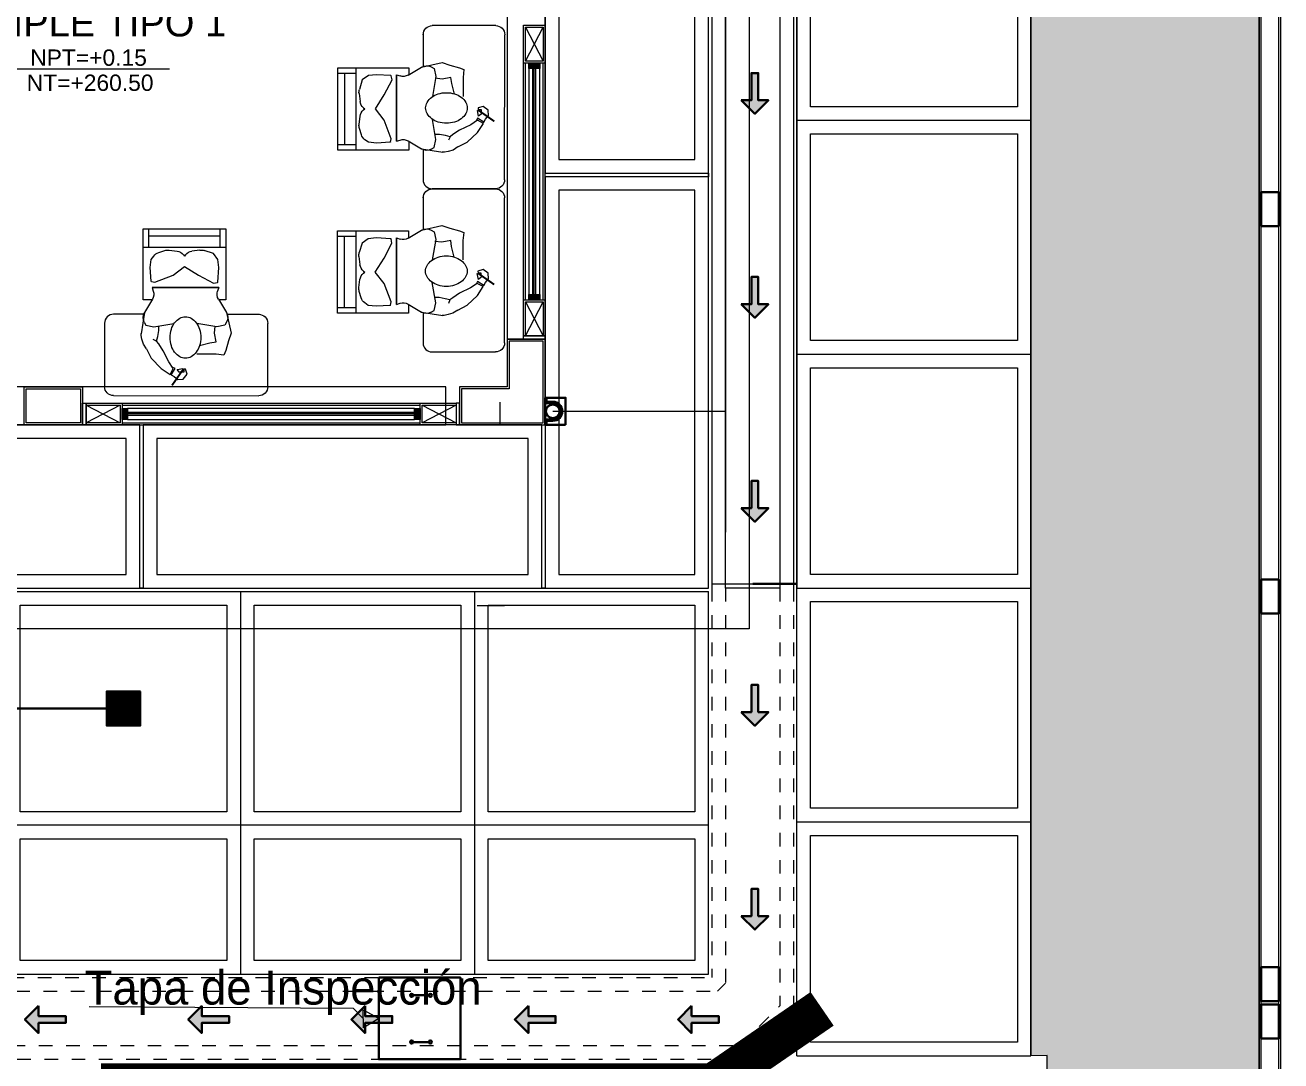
# Model space of a CAD drawing. Header units: metres. Extents: x 349075 to 349285, y 9281902 to 9282050.
# Drawn here: x 349152.69 to 349161.92, y 9281988.02 to 9281995.63 of the extents above; entities that cross this region are included whole.
import ezdxf

# ---------------------------------------------------------------- set-up
doc = ezdxf.new("R2010")
doc.units = ezdxf.units.M
doc.header["$LTSCALE"] = 0.25
doc.linetypes.add('01 nivel$0$HIDDEN2', pattern=[0.1875, 0.125, -0.0625])
for name, color, linetype, lineweight in [('.', 7, 'Continuous', 0), ('0_ CUNETAS', 151, 'Continuous', 5), ('0_VANOS', 30, 'Continuous', 9), ('AREA-VERDE', 3, 'CONTINUOUS', 9), ('ARQ-FONDO', 253, 'CONTINUOUS', 9), ('CUNETAS-RED', 5, 'CONTINUOUS', 18), ('LLORAD-TRAMO', 1, 'CONTINUOUS', 70)]:
    doc.layers.add(name, color=color, linetype=linetype, lineweight=lineweight)
doc.styles.add('AG FB', font='AGENCYR.TTF', dxfattribs={"height": 0.3})
doc.styles.add('Arial_1', font='arial.ttf', dxfattribs={"height": 0.15})

# ---------------------------------------------------------------- blocks, each defined once
blk = doc.blocks.new('*U3833')
at = {"layer": '.', "lineweight": 30}
h = blk.add_hatch(color=1, dxfattribs=at)
h.dxf.hatch_style = 1
h.paths.add_polyline_path([(-0.025, -0.05), (-0.1, -0.05), (0, -0.15), (0.1, -0.05), (0.025, -0.05), (0.025, 0.15), (-0.025, 0.15)])
at = {"layer": '0_ CUNETAS', "color": 1, "lineweight": 30}
blk.add_lwpolyline([(-0.1, -0.05), (-0.025, -0.05), (-0.025, 0.15), (0.025, 0.15), (0.025, -0.05), (0.1, -0.05), (0, -0.15)], close=True, dxfattribs=at)
blk = doc.blocks.new('*U3824')
at = {"layer": '0_ CUNETAS', "color": 0, "linetype": 'ByBlock', "lineweight": -2, "transparency": 16777216}
for p in [(0, 6), (0, 4.5), (0, 3), (0, 1.5), (0, 0)]:
    blk.add_blockref('*U3833', p, dxfattribs=at)
blk = doc.blocks.new('*U3837')
at = {"layer": '.', "lineweight": 30}
h = blk.add_hatch(color=1, dxfattribs=at)
h.dxf.hatch_style = 1
h.paths.add_polyline_path([(-0.025, -0.05), (-0.1, -0.05), (0, -0.15), (0.1, -0.05), (0.025, -0.05), (0.025, 0.15), (-0.025, 0.15)])
at = {"layer": '0_ CUNETAS', "color": 1, "lineweight": 30}
blk.add_lwpolyline([(-0.1, -0.05), (-0.025, -0.05), (-0.025, 0.15), (0.025, 0.15), (0.025, -0.05), (0.1, -0.05), (0, -0.15)], close=True, dxfattribs=at)
blk = doc.blocks.new('*U3850')
at = {"layer": '0_ CUNETAS', "color": 0, "linetype": 'ByBlock', "lineweight": -2, "transparency": 16777216}
for p in [(0, 6), (0, 4.8), (0, 3.6), (0, 2.4), (0, 1.2), (0, 0)]:
    blk.add_blockref('*U3837', p, dxfattribs=at)
blk = doc.blocks.new('TAPA INSPECCION')
at = {"layer": 'ARQ-FONDO', "lineweight": 30}
for p, q in [((0.2412, -0.13, 206.75), (0.3785, -0.13, 206.75)), ((0.2412, -0.4738, 206.75), (0.3785, -0.4738, 206.75))]:
    blk.add_line(p, q, dxfattribs=at)
blk.add_lwpolyline([(0, 0), (0.6, 0), (0.6, -0.6), (0, -0.6)], close=True, dxfattribs=at)
for centre in [(0.2412, -0.13, 206.75), (0.3785, -0.13, 206.75), (0.2412, -0.4738, 206.75), (0.3785, -0.4738, 206.75)]:
    blk.add_circle(centre, 0.0116, dxfattribs=at)
blk = doc.blocks.new('red drenaje')
at = {"layer": 'CUNETAS-RED', "lineweight": 0}
for p, q in [((6.705, 111.023), (6.705, 73.493, 0)), ((7.305, 111.023), (7.305, 73.493, 0)), ((6.805, 110.923), (6.805, 73.9031)), ((7.205, 110.923), (7.205, 73.9031)), ((6.705, 73.5232, 0), (7.305, 73.5232, 0))]:
    blk.add_line(p, q, dxfattribs=at)
at = {"layer": 'CUNETAS-RED', "linetype": '01 nivel$0$HIDDEN2', "lineweight": 0}
for p, q in [((6.705, 73.493, 0), (6.705, 70.6281)), ((6.805, 73.493, 0), (6.805, 70.5867)), ((7.205, 73.493, 0), (7.205, 70.421)), ((7.305, 73.493, 0), (7.305, 70.3796)), ((0.1515, 70.6281), (6.705, 70.6281)), ((0.1929, 70.5281), (6.7464, 70.5281)), ((6.7464, 70.5281), (6.805, 70.5867)), ((6.9121, 70.1281), (7.205, 70.421)), ((6.9535, 70.0281), (7.305, 70.3796)), ((0.3586, 70.1281), (6.9121, 70.1281)), ((0.4, 70.0281), (7.0485, 70.0281))]:
    blk.add_line(p, q, dxfattribs=at)
at = {"layer": 'CUNETAS-RED'}
for q in [(2.1293, 70.4143), (4.1441, 70.3244)]:
    blk.add_line((4.0719, 70.4016), q, dxfattribs=at)
at = {"layer": 'CUNETAS-RED', "lineweight": 0}
blk.add_lwpolyline([(6.805, 110.923), (7.205, 110.923), (7.205, 73.493), (6.805, 73.493), (6.805, 110.923)], dxfattribs=at)
at = {"layer": 'CUNETAS-RED'}
blk.add_lwpolyline([(4.1431, 70.3903), (4.2002, 70.3593), (4.2571, 70.3281), (4.1452, 70.2585)], close=True, dxfattribs=at)
at = {"layer": 'CUNETAS-RED', "lineweight": 0}
for name, p in [('*U3824', (7.0207, 71.1307)), ('TAPA INSPECCION', (4.2571, 70.6281))]:
    blk.add_blockref(name, p, dxfattribs=at)
at = {"layer": 'CUNETAS-RED', "lineweight": 0, "rotation": 270.0000000664697}
blk.add_blockref('*U3850', (0.606, 70.3202, 684.9178), dxfattribs=at)
at = {"layer": 'CUNETAS-RED', "lineweight": 25, "style": 'AG FB'}
blk.add_text('Tapa de Inspección', height=0.25, dxfattribs=at).set_placement((2.0952, 70.4297))
blk = doc.blocks.new('columnas 2do bloque')
at = {"layer": 'ARQ-FONDO'}
for points, elevation in [([(-0.63, -35.13), (0, -35.13), (0, -34.5), (-0.28, -34.5), (-0.28, -34.85), (-0.63, -34.85)], 0), ([(-0.615, -35.115), (-0.015, -35.115), (-0.015, -34.515), (-0.265, -34.515), (-0.265, -34.865), (-0.615, -34.865)], 0), ([(-3.83, -34.85), (-3.4, -34.85), (-3.4, -35.13), (-3.83, -35.13)], -20.5486), ([(-3.815, -34.865), (-3.415, -34.865), (-3.415, -35.115), (-3.815, -35.115)], -20.5486)]:
    blk.add_lwpolyline(points, close=True, dxfattribs=dict(at, elevation=elevation))
blk = doc.blocks.new('*U1063')
at = {"linetype": 'Continuous', "lineweight": 0, "true_color": 0xbebebe}
for points in [[(3037.2524, 1360.5431), (3037.2124, 1360.5431), (3037.2124, 1360.4631), (3037.2524, 1360.4631)], [(3039.4024, 1360.5431), (3039.3624, 1360.5431), (3039.3624, 1360.4631), (3039.4024, 1360.4631)]]:
    blk.add_hatch(color=9, dxfattribs=at).paths.add_polyline_path(points)
at = {"layer": '0_VANOS', "linetype": 'Continuous'}
for p, q in [((3037.2524, 1360.5131), (3039.3624, 1360.5131)), ((3037.2524, 1360.5031), (3039.3624, 1360.5031)), ((3037.2524, 1360.4931), (3039.3624, 1360.4931))]:
    blk.add_line(p, q, dxfattribs=at)
for points in [[(3037.2124, 1360.5431), (3037.2124, 1360.4631), (3037.2524, 1360.4631), (3037.2524, 1360.5431)], [(3037.2524, 1360.5431), (3039.3624, 1360.5431), (3039.3624, 1360.4631), (3037.2524, 1360.4631)], [(3039.3624, 1360.5431), (3039.3624, 1360.4631), (3039.4024, 1360.4631), (3039.4024, 1360.5431)]]:
    blk.add_lwpolyline(points, close=True, dxfattribs=at)
blk = doc.blocks.new('*U1058')
at = {"linetype": 'Continuous', "lineweight": 0, "true_color": 0xbebebe}
for points in [[(3037.2524, 1360.5431), (3037.2124, 1360.5431), (3037.2124, 1360.4631), (3037.2524, 1360.4631)], [(3038.9524, 1360.5431), (3038.9124, 1360.5431), (3038.9124, 1360.4631), (3038.9524, 1360.4631)]]:
    blk.add_hatch(color=9, dxfattribs=at).paths.add_polyline_path(points)
at = {"layer": '0_VANOS', "linetype": 'Continuous'}
for p, q in [((3037.2524, 1360.5131), (3038.9124, 1360.5131)), ((3037.2524, 1360.5031), (3038.9124, 1360.5031)), ((3037.2524, 1360.4931), (3038.9124, 1360.4931))]:
    blk.add_line(p, q, dxfattribs=at)
for points in [[(3037.2124, 1360.5431), (3037.2124, 1360.4631), (3037.2524, 1360.4631), (3037.2524, 1360.5431)], [(3037.2524, 1360.5431), (3038.9124, 1360.5431), (3038.9124, 1360.4631), (3037.2524, 1360.4631)], [(3038.9124, 1360.5431), (3038.9124, 1360.4631), (3038.9524, 1360.4631), (3038.9524, 1360.5431)]]:
    blk.add_lwpolyline(points, close=True, dxfattribs=at)
blk = doc.blocks.new('Cotas de elevación - M_Cota de elevación - Destino rellenado-517392-Nivel 1')
at = {"layer": 'ARQ-FONDO'}
for p, q in [((0, -0.0015), (0, 0.0015)), ((-0.0015, 0), (0.013, 0))]:
    blk.add_line(p, q, dxfattribs=at)
blk.add_circle((0, 0), 0.001, dxfattribs=at)
blk = doc.blocks.new('montante')
at = {"layer": 'ARQ-FONDO', "lineweight": 30}
for p, q in [((0.0455, 0.07), (0.0455, 0.095)), ((0, 0.07), (0.0455, 0.07)), ((0, 0.06), (0.0555, 0.06)), ((0, -0.06), (0.0555, -0.06)), ((0, -0.07), (0.0455, -0.07)), ((0.0455, -0.07), (0.0455, -0.095))]:
    blk.add_line(p, q, dxfattribs=at)
blk.add_lwpolyline([(-0.0945, 0.1), (-0.0945, -0.1), (0.0555, -0.1), (0.0555, 0.1)], close=True, dxfattribs=at)
blk.add_circle((0, 0), 0.05, dxfattribs=at)
for centre, radius, start, end in [((0.0505, 0.095), 0.005, 0, 180), ((0, 0), 0.07, 90, 270), ((0, 0), 0.06, 90, 270), ((0.0505, -0.095), 0.005, 180, 0)]:
    blk.add_arc(centre, radius, start, end, dxfattribs=at)
blk = doc.blocks.new('escritorio dormitorios')
at = {"layer": 'ARQ-FONDO', "linetype": 'ByBlock', "lineweight": 0}
for p, q in [((-0.672, 0.4277, -11.9309), (0.395, 0.4287, -80.1225)), ((-0.7385, -0.1048, -80.1225), (-0.7385, 0.3612, -80.1225)), ((0.4615, 0.3621, -148.3141), (0.4615, -0.1038, -148.3141)), ((0.401, -0.1701, -167.5126), (0.1629, -0.1701, -167.5126))]:
    blk.add_line(p, q, dxfattribs=at)
at = {"layer": 'ARQ-FONDO', "lineweight": 0}
for p, q in [((-0.3951, 0.1532), (-0.3233, 0.2286)), ((-0.3233, 0.2286), (-0.2575, 0.2716)), ((-0.2336, 0.2274), (-0.2671, 0.1783)), ((-0.2575, 0.2716), (-0.2336, 0.2274)), ((-0.2539, 0.2633), (-0.2491, 0.2752)), ((-0.2491, 0.2752), (-0.2192, 0.2286)), ((-0.2192, 0.2286), (-0.236, 0.2214)), ((-0.4298, 0.0838), (-0.3951, 0.1532)), ((-0.3066, 0.097), (-0.3401, 0.0479)), ((-0.2671, 0.1783), (-0.3066, 0.097)), ((-0.3556, 0.0264), (-0.3807, 0.0156)), ((-0.3401, 0.0479), (-0.3556, 0.0264)), ((-0.4455, -0.1835), (-0.4691, -0.0268)), ((-0.4467, -0.1121), (-0.4345, -0.0901)), ((-0.4345, -0.0901), (-0.3765, -0.0773)), ((-0.3765, -0.0773), (-0.2282, -0.103)), ((0.0876, -0.0773), (-0.0606, -0.103)), ((0.1456, -0.0901), (0.0876, -0.0773)), ((0.1578, -0.1121), (0.1456, -0.0901)), ((-0.3869, -0.281), (-0.4455, -0.1835)), ((0.0981, -0.281), (0.1566, -0.1835)), ((-0.4538, -0.277), (-0.4538, -0.7988)), ((-0.3893, -0.277), (-0.4538, -0.277)), ((-0.3893, -0.3672), (-0.3804, -0.3403)), ((0.1005, -0.3672), (-0.3893, -0.3672)), ((-0.3893, -0.3672), (0.1005, -0.3672)), ((0.1005, -0.3672), (0.0916, -0.3403)), ((0.1521, -0.277), (0.1005, -0.277)), ((0.1521, -0.7988), (0.1521, -0.277)), ((-0.3962, -0.4132), (-0.4022, -0.5153)), ((-0.394, -0.4106), (-0.37, -0.4058)), ((-0.37, -0.4058), (-0.2347, -0.4574)), ((-0.2347, -0.4574), (-0.1509, -0.5218)), ((-0.1509, -0.5218), (-0.0477, -0.4574)), ((-0.0477, -0.4574), (0.0618, -0.3994)), ((0.0618, -0.3994), (0.092, -0.4054)), ((0.0942, -0.408), (0.1005, -0.5153)), ((-0.4022, -0.5153), (-0.3958, -0.5733)), ((0.1005, -0.5153), (0.0941, -0.5733)), ((-0.3958, -0.5733), (-0.3776, -0.5988)), ((-0.3405, -0.6255), (-0.2944, -0.6397)), ((-0.2646, -0.6423), (-0.2054, -0.6349)), ((-0.1585, -0.6087), (-0.1509, -0.5991)), ((-0.1432, -0.6087), (-0.1509, -0.5991)), ((-0.0371, -0.6423), (-0.0963, -0.6349)), ((0.0618, -0.6184), (-0.0073, -0.6397)), ((0.0941, -0.5733), (0.0618, -0.6184)), ((-0.4538, -0.6635), (0.1521, -0.6635)), ((-0.4143, -0.6635), (-0.4143, -0.7988)), ((0.1106, -0.6635), (0.1106, -0.7988)), ((-0.4538, -0.7988), (0.1521, -0.7988)), ((-0.4143, -0.7473), (0.1106, -0.7473))]:
    blk.add_line(p, q, dxfattribs=at)
at = {"layer": 'ARQ-FONDO', "lineweight": 0, "const_width": 0.014}
blk.add_lwpolyline([(-0.1571, 0.2297), (-0.2426, 0.352)], dxfattribs=at)
at = {"layer": 'ARQ-FONDO', "lineweight": 0}
for points in [[(-0.2491, 0.2752), (-0.2266, 0.2869), (-0.2006, 0.3101), (-0.16, 0.3064), (-0.1325, 0.2702), (-0.1434, 0.2326), (-0.1557, 0.2333), (-0.1557, 0.2543), (-0.189, 0.2551), (-0.2049, 0.2362), (-0.1622, 0.2276)], [(0.1566, -0.1835), (0.1908, -0.0322), (0.1714, 0.0258), (0.1521, 0.0967), (0.1392, 0.1289), (0.0812, 0.1225), (0.0232, 0.1225), (-0.0606, 0.1225)], [(-0.4298, 0.0838), (-0.4532, 0.0487), (-0.4638, 0.0135), (-0.4691, -0.0147), (-0.4691, -0.0305)], [(-0.3556, 0.0264), (-0.3477, -0.0076), (-0.3389, -0.0516), (-0.3389, -0.0833)], [(-0.0413, 0.058), (0.0361, 0.0387), (0.0812, 0.0323), (0.0683, -0.0322), (0.0747, -0.0837)]]:
    blk.add_lwpolyline(points, dxfattribs=at)
blk.add_lwpolyline([(-0.2564, 0, 0.07405), (-0.2474, -0.0603, 0.084801), (-0.2235, -0.108, 0.106336), (-0.1851, -0.142, 0.128955), (-0.144, -0.1528, 0.128955), (-0.1029, -0.142, 0.106336), (-0.0646, -0.108, 0.084801), (-0.0406, -0.0603, 0.07405), (-0.0316, 0, 0.07405), (-0.0406, 0.0603, 0.084801), (-0.0646, 0.108, 0.106336), (-0.1029, 0.142, 0.128955), (-0.144, 0.1528, 0.128955), (-0.1851, 0.142, 0.106336), (-0.2235, 0.108, 0.084801), (-0.2474, 0.0603, 0.07405)], format="xyb", close=True, dxfattribs=at)
at = {"layer": 'ARQ-FONDO', "linetype": 'ByBlock', "lineweight": 0, "elevation": -80.1225}
blk.add_lwpolyline([(-0.4513, -0.1713), (-0.672, -0.1713, -0.414214), (-0.7385, -0.1048)], format="xyb", dxfattribs=at)
at = {"layer": 'ARQ-FONDO', "linetype": 'ByBlock', "lineweight": 0}
for centre, start, end in [((-0.672, 0.3612, -11.9309), 90, 180), ((0.395, 0.3621, -80.1225), 360, 90), ((0.395, -0.1038, -148.3141), 270, 0)]:
    blk.add_arc(centre, 0.0665, start, end, dxfattribs=at)
at = {"layer": 'ARQ-FONDO', "lineweight": 0}
for centre, radius, start, end in [((-0.3842, -0.1467), 0.0714, 150.9331, 210.97654), ((0.0954, -0.1467), 0.0714, 329.02346, 29.0669), ((-0.4481, -0.3178), 0.0714, 341.55636, 30.97654), ((0.1593, -0.3178), 0.0714, 149.02346, 198.44364), ((-0.3934, -0.4134), 0.0028, 101.30436, 176.63184), ((0.0914, -0.4081), 0.0028, 3.36816, 78.69563), ((0.0914, -0.4081), 0.0028, 3.36816, 78.69563), ((-0.3195, -0.5573), 0.0714, 215.55138, 252.90541), ((-0.2734, -0.5714), 0.0714, 252.90541, 277.12145), ((-0.2143, -0.564), 0.0714, 277.12145, 321.32606), ((-0.0875, -0.564), 0.0714, 218.67394, 262.87855), ((-0.0283, -0.5714), 0.0714, 262.87855, 287.09459)]:
    blk.add_arc(centre, radius, start, end, dxfattribs=at)
blk = doc.blocks.new('BLOQUE EDF 07 PG')
at = {"layer": 'ARQ-FONDO'}
for p, q in [((-0.16, -34.21, 0), (-0.16, -32.19, -20.5486)), ((-0.16, -32.19, -20.5486), (0, -32.19, -20.5486)), ((-0.145, -32.205, 0), (-0.015, -32.455, 0)), ((-0.145, -32.455, 0), (-0.015, -32.205, 0)), ((0, -34.4, -20.5486), (0, -32.19, -20.5486)), ((-0.145, -34.21, -20.5486), (-0.145, -32.47, -20.5486)), ((-0.015, -34.21, -20.5486), (-0.015, -32.47, -20.5486)), ((-0.145, -34.2251, 684.9345), (-0.145, -34.225, 684.9345)), ((-0.145, -34.225, 0), (-0.015, -34.475, 0)), ((-0.145, -34.475, 0), (-0.015, -34.225, 0)), ((-3.11, -34.97, -20.5486), (-0.92, -34.97, -20.5486)), ((-0.33, -35.13, -20.5486), (-0.33, -34.963, -20.5486)), ((-3.125, -34.985, -20.5486), (-3.375, -35.115, -20.5486)), ((-3.375, -34.985, -20.5486), (-3.125, -35.115, -20.5486)), ((-3.11, -34.985, -20.5486), (-0.92, -34.985, -20.5486)), ((-0.655, -34.985, 0), (-0.905, -35.115, 0)), ((-0.905, -34.985, 0), (-0.655, -35.115, 0)), ((-3.125, -35.115, -20.5486), (-3.125, -35.115, -20.5486)), ((-3.11, -35.115, -20.5486), (-0.92, -35.115, -20.5486)), ((-3.11, -35.13, -20.5486), (-0.92, -35.13, 0))]:
    blk.add_line(p, q, dxfattribs=at)
at = {"layer": 'ARQ-FONDO', "ltscale": 0.7}
for points in [[(-12.33, 1.5), (1.5, 1.5), (1.5, -36.63), (-12.33, -36.63)], [(0, -0.63), (-0.28, -0.63), (-0.28, -34.5), (0, -34.5)]]:
    blk.add_lwpolyline(points, close=True, dxfattribs=at)
at = {"layer": 'ARQ-FONDO'}
for points, elevation in [([(-0.16, -32.47), (-0.16, -32.19), (0, -32.19), (0, -32.47)], 0), ([(-0.145, -32.455), (-0.145, -32.205), (-0.015, -32.205), (-0.015, -32.455)], 0), ([(-0.16, -34.475), (-0.16, -34.21), (0, -34.21), (0, -34.475)], 0), ([(-0.145, -34.475), (-0.145, -34.225), (-0.015, -34.225), (-0.015, -34.475)], 0), ([(-0.16, -34.5), (-0.16, -34.475), (0, -34.475), (0, -34.5)], 0), ([(-3.4, -34.97), (-3.375, -34.97), (-3.375, -35.13), (-3.4, -35.13)], -20.5486), ([(-3.375, -34.97), (-3.11, -34.97), (-3.11, -35.13), (-3.375, -35.13)], -20.5486), ([(-0.92, -34.97), (-0.655, -34.97), (-0.655, -35.13), (-0.92, -35.13)], 0), ([(-0.63, -34.97), (-0.655, -34.97), (-0.655, -35.13), (-0.63, -35.13)], 0), ([(-3.375, -34.985), (-3.125, -34.985), (-3.125, -35.115), (-3.375, -35.115)], -20.5486), ([(-0.905, -34.985), (-0.655, -34.985), (-0.655, -35.115), (-0.905, -35.115)], 0)]:
    blk.add_lwpolyline(points, close=True, dxfattribs=dict(at, elevation=elevation))
at = {"layer": 'ARQ-FONDO', "ltscale": 0.7, "elevation": 0}
blk.add_lwpolyline([(-0.73, -35.13), (-0.73, -34.85), (-10.2, -34.85), (-10.2, -35.13)], close=True, dxfattribs=at)
at = {"layer": 'ARQ-FONDO'}
blk.add_blockref('columnas 2do bloque', (0, 0, 0), dxfattribs=at)
at = {"layer": 'ARQ-FONDO', "lineweight": 0, "xscale": -1}
for p, rotation in [((-0.7259, -32.6554, -88.7403), 270), ((-0.7268, -33.8555, -20.5486), 270), ((-2.5001, -34.4873, 25.4781), 180)]:
    blk.add_blockref('escritorio dormitorios', p, dxfattribs=dict(at, rotation=rotation))
at = {"layer": 'ARQ-FONDO', "xscale": 99.99999999999991, "yscale": 99.99999999999991, "zscale": 99.99999999999991}
blk.add_blockref('Cotas de elevación - M_Cota de elevación - Destino rellenado-517392-Nivel 1', (-4.0606, -32.5127, -20.5486), dxfattribs=at)
at = {"layer": 'ARQ-FONDO', "xscale": -1, "rotation": 270}
blk.add_blockref('*U1058', (-1360.5831, -3071.4224, 0), dxfattribs=at)
at = {"layer": 'ARQ-FONDO', "lineweight": 0, "rotation": 180}
blk.add_blockref('montante', (0.0555, -35.03, 0), dxfattribs=at)
at = {"layer": 'ARQ-FONDO', "xscale": -1}
blk.add_blockref('*U1063', (3036.2924, -1395.5531, 0), dxfattribs=at)
at = {"layer": 'ARQ-FONDO', "insert": (-4.4907, -31.74, -20.5486), "char_height": 0.2, "width": 2.349898, "attachment_point": 1, "style": 'Arial_1'}
blk.add_mtext('\\pxqc;HABITACIÓN TRIPLE TIPO 1', dxfattribs=at)
at = {"layer": 'ARQ-FONDO', "char_height": 0.12, "width": 0.902142, "attachment_point": 1, "line_spacing_factor": 0.941778, "style": 'Arial_1'}
for s, insert in [('NPT=+0.15', (-3.7849, -32.3693, -20.5486)), ('NT=+260.50', (-3.8107, -32.5539, -20.5486))]:
    blk.add_mtext(s, dxfattribs=dict(at, insert=insert))
blk = doc.blocks.new('JUNTA VEREDA')
at = {"layer": 'ARQ-FONDO'}
blk.add_lwpolyline([(-0.0133, 1.2), (0.0121, 1.2), (0.0121, 0), (-0.0133, 0)], close=True, dxfattribs=at)
blk = doc.blocks.new('VERDA EDF 07 PGG')
at = {"layer": 'ARQ-FONDO'}
for points, elevation in [([(-13.23, 0), (-13.23, -37.53), (0, -37.53), (0, 0)], -20.5486), ([(-7.1792, -37.53), (-4.1792, -37.53), (-4.1792, -36.33), (-7.1792, -36.33)], 0), ([(-4.1538, -37.53), (-1.2254, -37.53), (-1.2254, -36.33), (-4.1538, -36.33)], 0), ([(-7.0792, -37.43), (-4.2792, -37.43), (-4.2792, -36.43), (-7.0792, -36.43)], 0), ([(-4.0538, -37.43), (-1.3254, -37.43), (-1.3254, -36.43), (-4.0538, -36.43)], 0)]:
    blk.add_lwpolyline(points, close=True, dxfattribs=dict(at, elevation=elevation))
for points in [[(0, -34.4794), (0, -31.4794), (-1.2, -31.4794), (-1.2, -34.4794)], [(-0.1, -34.3794), (-0.1, -31.5794), (-1.1, -31.5794), (-1.1, -34.3794)], [(0, -37.53), (0, -34.5048), (-1.2, -34.5048), (-1.2, -37.53)], [(-0.1, -37.43), (-0.1, -34.6048), (-1.1, -34.6048), (-1.1, -37.43)]]:
    blk.add_lwpolyline(points, close=True, dxfattribs=at)
at = {"layer": 'ARQ-FONDO', "rotation": 90}
blk.add_blockref('JUNTA VEREDA', (0, -34.4915), dxfattribs=at)
at = {"layer": 'ARQ-FONDO'}
for p in [(-4.1659, -37.53, 0), (-1.2121, -37.53, 0)]:
    blk.add_blockref('JUNTA VEREDA', p, dxfattribs=at)
blk = doc.blocks.new('SUMIIIDERR')
at = {"layer": 'ARQ-FONDO', "lineweight": 25}
for points in [[(0.125, 0.1175), (-0.125, 0.1175), (-0.125, -0.1325), (0.125, -0.1325)], [(0.12, 0.1125), (-0.12, 0.1125), (-0.12, -0.1275), (0.12, -0.1275)], [(-0.12, 0.105), (0.12, 0.105), (0.12, 0.1), (-0.12, 0.1)], [(-0.12, 0.095), (0.12, 0.095), (0.12, 0.09), (-0.12, 0.09)], [(-0.12, 0.085), (0.12, 0.085), (0.12, 0.08), (-0.12, 0.08)], [(-0.12, 0.075), (0.12, 0.075), (0.12, 0.07), (-0.12, 0.07)], [(-0.12, 0.065), (0.12, 0.065), (0.12, 0.06), (-0.12, 0.06)], [(-0.12, 0.055), (0.12, 0.055), (0.12, 0.05), (-0.12, 0.05)], [(-0.12, 0.045), (0.12, 0.045), (0.12, 0.04), (-0.12, 0.04)], [(-0.12, 0.035), (0.12, 0.035), (0.12, 0.03), (-0.12, 0.03)], [(-0.12, 0.025), (0.12, 0.025), (0.12, 0.02), (-0.12, 0.02)], [(-0.12, 0.015), (0.12, 0.015), (0.12, 0.01), (-0.12, 0.01)], [(-0.12, 0.005), (0.12, 0.005), (0.12, 0), (-0.12, 0)], [(-0.12, -0.005), (0.12, -0.005), (0.12, -0.01), (-0.12, -0.01)], [(-0.12, -0.015), (0.12, -0.015), (0.12, -0.02), (-0.12, -0.02)], [(-0.12, -0.025), (0.12, -0.025), (0.12, -0.03), (-0.12, -0.03)], [(-0.12, -0.035), (0.12, -0.035), (0.12, -0.04), (-0.12, -0.04)], [(-0.12, -0.045), (0.12, -0.045), (0.12, -0.05), (-0.12, -0.05)], [(-0.12, -0.055), (0.12, -0.055), (0.12, -0.06), (-0.12, -0.06)], [(-0.12, -0.065), (0.12, -0.065), (0.12, -0.07), (-0.12, -0.07)], [(-0.12, -0.075), (0.12, -0.075), (0.12, -0.08), (-0.12, -0.08)], [(-0.12, -0.085), (0.12, -0.085), (0.12, -0.09), (-0.12, -0.09)], [(-0.12, -0.095), (0.12, -0.095), (0.12, -0.1), (-0.12, -0.1)], [(-0.12, -0.105), (0.12, -0.105), (0.12, -0.11), (-0.12, -0.11)], [(-0.12, -0.115), (0.12, -0.115), (0.12, -0.12), (-0.12, -0.12)]]:
    blk.add_lwpolyline(points, close=True, dxfattribs=at)

msp = doc.modelspace()

# ---------------------------------------------------------------- hatches: boundary and pattern name
at = {"layer": 'AREA-VERDE', "lineweight": 0, "true_color": 0xc4e4b2, "transparency": 33554610}
h = msp.add_hatch(color=3, dxfattribs=at)
h.dxf.hatch_style = 1
h.paths.add_polyline_path([(349092.7028, 9282027.1045), (349092.1027, 9282027.1045), (349092.1377, 9281918.0014), (349091.104, 9281918.0014), (349091.0478, 9282031.2122), (349161.7615, 9282031.2122), (349161.7615, 9281923.0014), (349161.0004, 9281923.0014), (349161.0004, 9281955.0995), (349160.2045, 9281955.1014), (349160.2045, 9281956.8195), (349160.2045, 9281957.0444), (349160.2045, 9281978.6694), (349160.2045, 9281988.0565), (349160.0847, 9281988.0544), (349160.0847, 9282030.7694), (349092.6847, 9282030.7694), (349092.6847, 9282027.3295), (349092.7035, 9282027.3295)])

# ---------------------------------------------------------------- linework, layer by layer
at = {"layer": 'ARQ-FONDO'}
for p, q in [((349161.9065, 9281917.8564), (349161.9065, 9282031.3572)), ((349161.9215, 9281917.8414), (349161.9215, 9282031.3722)), ((349161.7765, 9281917.9864), (349161.7765, 9282031.2272)), ((349161.7615, 9281918.0014), (349161.7615, 9282031.2122)), ((349158.3647, 9282030.7694), (349158.3647, 9281991.4944)), ((349160.0847, 9282030.7694), (349160.0847, 9281988.0544)), ((349158.3647, 9281988.0544), (349158.3647, 9281999.2306)), ((349158.3647, 9281994.9344), (349160.0847, 9281994.9344)), ((349158.3647, 9281993.2144), (349160.0847, 9281993.2144)), ((349144.4847, 9281991.4694), (349157.7147, 9281991.4694)), ((349154.2747, 9281991.4694), (349154.2747, 9281988.6545)), ((349155.9947, 9281991.4694), (349155.9947, 9281988.6545)), ((349157.7147, 9281988.6545), (349157.7147, 9281991.4694)), ((349158.3647, 9281991.4944), (349160.0847, 9281991.4944)), ((349156.0147, 9281991.367), (349156.2147, 9281991.367)), ((349157.7147, 9281989.6482), (349157.7147, 9281989.8482)), ((349157.7147, 9281989.7494), (349144.4847, 9281989.7494)), ((349158.3647, 9281989.7744), (349160.0847, 9281989.7744)), ((349150.8347, 9281988.6545), (349157.7147, 9281988.6545)), ((349158.3647, 9281988.0544), (349160.0847, 9281988.0544))]:
    msp.add_line(p, q, dxfattribs=at)
at = {"layer": 'ARQ-FONDO', "lineweight": 0}
msp.add_line((349156.5701, 9281992.7944), (349157.8397, 9281992.7944), dxfattribs=at)
at = {"layer": 'ARQ-FONDO', "lineweight": 30}
for p, q in [((349158.0397, 9281991.5246), (349158.3592, 9281991.5246)), ((349153.2897, 9281990.6094, -41.0973), (349144.3597, 9281990.6094))]:
    msp.add_line(p, q, dxfattribs=at)
at = {"layer": 'ARQ-FONDO', "elevation": -4.3997}
msp.add_lwpolyline([(349092.7028, 9282027.1045), (349092.1027, 9282027.1045), (349092.1377, 9281918.0014), (349091.104, 9281918.0014), (349091.0478, 9282031.2122), (349161.7615, 9282031.2122), (349161.7615, 9281923.0014), (349161.0004, 9281923.0014), (349161.0004, 9281955.0995), (349160.2045, 9281955.0995), (349160.2045, 9281956.8195), (349160.2045, 9281957.0444), (349160.2045, 9281978.6694), (349160.2045, 9281988.0565), (349160.0847, 9281988.0544), (349160.0847, 9282030.7694), (349092.6847, 9282030.7694), (349092.6847, 9282027.3295), (349092.7035, 9282027.3295), (349092.7028, 9282027.1045)], dxfattribs=at)
at = {"layer": 'ARQ-FONDO'}
for points, elevation in [([(349158.4647, 9281995.0344), (349158.4647, 9281996.5544), (349159.9847, 9281996.5544), (349159.9847, 9281995.0344)], 0), ([(349158.4647, 9281993.3144), (349158.4647, 9281994.8344), (349159.9847, 9281994.8344), (349159.9847, 9281993.3144)], 0), ([(349158.4647, 9281991.5944), (349158.4647, 9281993.1144), (349159.9847, 9281993.1144), (349159.9847, 9281991.5944)], 0), ([(349152.6547, 9281991.3694), (349154.1747, 9281991.3694), (349154.1747, 9281989.8494), (349152.6547, 9281989.8494)], -41.0973), ([(349154.3747, 9281991.3694), (349155.8947, 9281991.3694), (349155.8947, 9281989.8494), (349154.3747, 9281989.8494)], -20.5486), ([(349156.0947, 9281991.3694), (349157.6147, 9281991.3694), (349157.6147, 9281989.8494), (349156.0947, 9281989.8494)], 0), ([(349158.4647, 9281989.8744), (349158.4647, 9281991.3944), (349159.9847, 9281991.3944), (349159.9847, 9281989.8744)], 0), ([(349152.6547, 9281989.6494), (349154.1747, 9281989.6494), (349154.1747, 9281988.7545), (349152.6547, 9281988.7545)], -41.0973), ([(349154.3747, 9281989.6494), (349155.8947, 9281989.6494), (349155.8947, 9281988.7545), (349154.3747, 9281988.7545)], -20.5486), ([(349156.0947, 9281989.6494), (349157.6147, 9281989.6494), (349157.6147, 9281988.7545), (349156.0947, 9281988.7545)], 0), ([(349158.4647, 9281988.1544), (349158.4647, 9281989.6744), (349159.9847, 9281989.6744), (349159.9847, 9281988.1544)], 0)]:
    msp.add_lwpolyline(points, close=True, dxfattribs=dict(at, elevation=elevation))
at = {"layer": 'ARQ-FONDO', "lineweight": 30, "ltscale": 1.87}
for points in [[(349161.7765, 9281994.1564), (349161.7765, 9281994.4064), (349161.9065, 9281994.4064), (349161.9065, 9281994.1564)], [(349161.7765, 9281991.3064), (349161.7765, 9281991.5564), (349161.9065, 9281991.5564), (349161.9065, 9281991.3064)], [(349161.7765, 9281988.4564), (349161.7765, 9281988.7064), (349161.9065, 9281988.7064), (349161.9065, 9281988.4564)], [(349161.7765, 9281988.1814), (349161.7765, 9281988.4314), (349161.9065, 9281988.4314), (349161.9065, 9281988.1814)]]:
    msp.add_lwpolyline(points, close=True, dxfattribs=at)
at = {"layer": 'ARQ-FONDO'}
msp.add_lwpolyline([(349161.9215, 9281988.4314), (349161.9215, 9281988.4564), (349161.7615, 9281988.4564), (349161.7615, 9281988.4314)], close=True, dxfattribs=at)
at = {"layer": 'LLORAD-TRAMO', "const_width": 0.3}
msp.add_lwpolyline([(349158.55, 9281988.4), (349157.75, 9281987.85), (349157.5, 9281987.85), (349157.25, 9281987.85), (349157, 9281987.85), (349156.75, 9281987.85), (349156.5, 9281987.85), (349156.25, 9281987.85), (349156, 9281987.85), (349155.75, 9281987.85), (349155.5, 9281987.85), (349155.25, 9281987.85), (349155, 9281987.85), (349154.75, 9281987.85), (349154.5, 9281987.85), (349154.25, 9281987.85), (349154, 9281987.85), (349153.75, 9281987.85), (349153.5, 9281987.85), (349153.25, 9281987.85)], dxfattribs=at)

# ---------------------------------------------------------------- block references
at = {"layer": 'ARQ-FONDO', "lineweight": 5}
for name, p in [('BLOQUE EDF 07 PG', (349156.5147, 9282027.8244, 0)), ('VERDA EDF 07 PGG', (349157.7147, 9282029.0244, 0))]:
    msp.add_blockref(name, p, dxfattribs=at)
at = {"layer": 'ARQ-FONDO', "lineweight": 0}
msp.add_blockref('SUMIIIDERR', (349153.4147, 9281990.6169, -41.0973), dxfattribs=at)
at = {"layer": 'CUNETAS-RED', "lineweight": 30}
msp.add_blockref('red drenaje', (349151.0347, 9281918.0014), dxfattribs=at)

doc.saveas('drawing.dxf')
